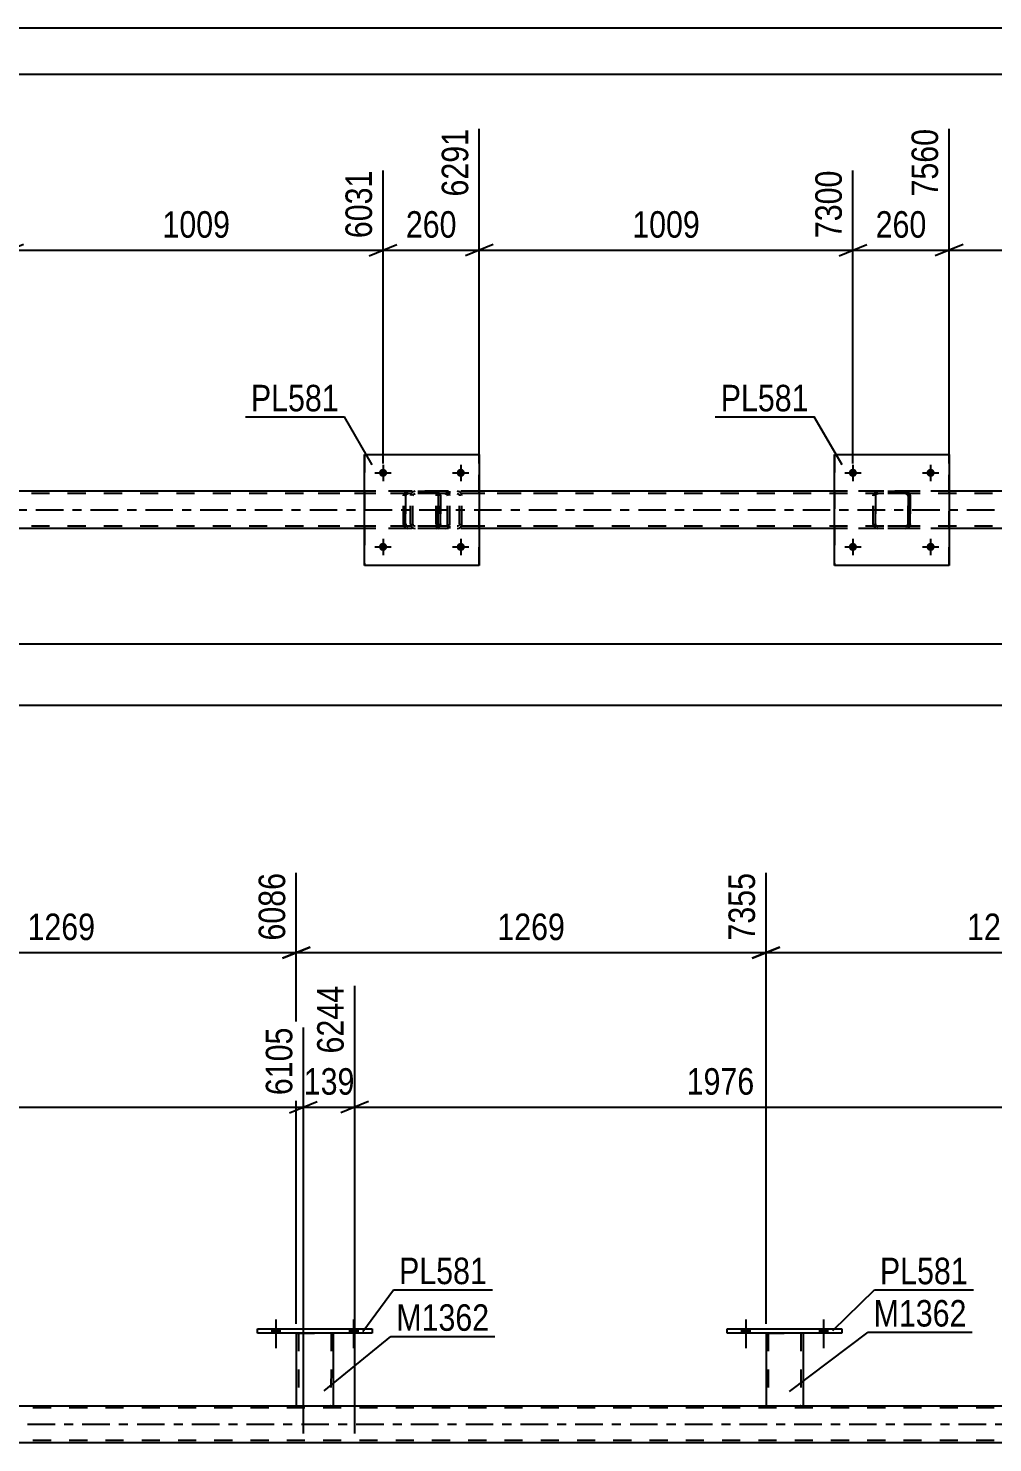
# Model space of a CAD drawing. Header units: millimetres. Extents: x 0 to 841, y 0 to 594.
# Drawn here: x 279.8 to 384, y 441.2 to 594 of the extents above; entities that cross this region are included whole.
import ezdxf

# ---------------------------------------------------------------- set-up
doc = ezdxf.new("R2010")
doc.units = ezdxf.units.MM
doc.linetypes.add('DXK_LINE_DOT2', pattern=[3.9198, 1.9599, -1.9599])
doc.linetypes.add('DXK_LINE_DOT3', pattern=[5.9187, 2.979, -0.9799, 0.9799, -0.9799])
doc.styles.add('Arial Narrow', font='ARIALN.TTF', dxfattribs={"height": 0.2})

# ---------------------------------------------------------------- blocks, each defined once
blk = doc.blocks.new('Unknown-122573578-1135 - 10973')
at = {"color": 5, "linetype": 'Continuous'}
for p, q in [((841, 594), (0, 594)), ((836, 589), (5, 589))]:
    blk.add_line(p, q, dxfattribs=at)
blk = doc.blocks.new('Part-122573578-2550 - 2500')
at = {"color": 7, "linetype": 'DXK_LINE_DOT2'}
for p, q in [((756.34, 543.98), (214.57, 543.98)), ((328.49, 543.98), (316.09, 543.98)), ((379.26, 543.98), (366.86, 543.98)), ((756.34, 543.74), (103.01, 543.74)), ((756.34, 540.22), (103.01, 540.22)), ((756.34, 539.98), (214.57, 539.98)), ((328.49, 539.98), (316.09, 539.98)), ((379.26, 539.98), (366.86, 539.98))]:
    blk.add_line(p, q, dxfattribs=at)
at = {"color": 2, "linetype": 'Continuous'}
for p, q in [((316.09, 543.98), (277.73, 543.98)), ((366.86, 543.98), (328.49, 543.98)), ((417.62, 543.98), (379.26, 543.98)), ((316.09, 539.98), (277.73, 539.98)), ((366.86, 539.98), (328.49, 539.98)), ((417.62, 539.98), (379.26, 539.98))]:
    blk.add_line(p, q, dxfattribs=at)
at = {"color": 7, "linetype": 'DXK_LINE_DOT3'}
blk.add_line((103.01, 541.98), (756.34, 541.98), dxfattribs=at)
blk = doc.blocks.new('Bolt-122573578-2580 - 2500')
at = {"linetype": 'Continuous'}
for points in [[(317.65, 545.97), (317.66, 546.07), (317.69, 546.15), (317.73, 546.23), (317.79, 546.3), (317.87, 546.36), (317.95, 546.39), (318.04, 546.41), (318.13, 546.41), (318.22, 546.39), (318.31, 546.36), (318.38, 546.3), (318.44, 546.23), (318.49, 546.15), (318.52, 546.07), (318.53, 545.97), (318.52, 545.88), (318.49, 545.8), (318.44, 545.72), (318.38, 545.65), (318.31, 545.59), (318.22, 545.56), (318.13, 545.54), (318.04, 545.54), (317.95, 545.56), (317.87, 545.59), (317.79, 545.65), (317.73, 545.72), (317.69, 545.8), (317.66, 545.88)], [(326.05, 545.97), (326.06, 546.07), (326.09, 546.15), (326.13, 546.23), (326.19, 546.3), (326.27, 546.36), (326.35, 546.39), (326.44, 546.41), (326.53, 546.41), (326.62, 546.39), (326.71, 546.36), (326.78, 546.3), (326.84, 546.23), (326.89, 546.15), (326.92, 546.07), (326.93, 545.97), (326.92, 545.88), (326.89, 545.8), (326.84, 545.72), (326.78, 545.65), (326.71, 545.59), (326.62, 545.56), (326.53, 545.54), (326.44, 545.54), (326.35, 545.56), (326.27, 545.59), (326.19, 545.65), (326.13, 545.72), (326.09, 545.8), (326.06, 545.88)]]:
    blk.add_hatch(color=1, dxfattribs=at).paths.add_polyline_path(points)
at = {"color": 1, "linetype": 'Continuous'}
for p, q in [((317.21, 545.97), (318.97, 545.97)), ((318.09, 546.85), (318.09, 545.09)), ((325.61, 545.97), (327.37, 545.97)), ((326.49, 546.85), (326.49, 545.09))]:
    blk.add_line(p, q, dxfattribs=at)
blk = doc.blocks.new('Bolt-122573578-2581 - 2500')
at = {"linetype": 'Continuous'}
for points in [[(317.65, 537.97), (317.66, 538.07), (317.69, 538.15), (317.73, 538.23), (317.79, 538.3), (317.87, 538.36), (317.95, 538.39), (318.04, 538.41), (318.13, 538.41), (318.22, 538.39), (318.31, 538.36), (318.38, 538.3), (318.44, 538.23), (318.49, 538.15), (318.52, 538.07), (318.53, 537.97), (318.52, 537.88), (318.49, 537.8), (318.44, 537.72), (318.38, 537.65), (318.31, 537.59), (318.22, 537.56), (318.13, 537.54), (318.04, 537.54), (317.95, 537.56), (317.87, 537.59), (317.79, 537.65), (317.73, 537.72), (317.69, 537.8), (317.66, 537.88)], [(326.05, 537.97), (326.06, 538.07), (326.09, 538.15), (326.13, 538.23), (326.19, 538.3), (326.27, 538.36), (326.35, 538.39), (326.44, 538.41), (326.53, 538.41), (326.62, 538.39), (326.71, 538.36), (326.78, 538.3), (326.84, 538.23), (326.89, 538.15), (326.92, 538.07), (326.93, 537.97), (326.92, 537.88), (326.89, 537.8), (326.84, 537.72), (326.78, 537.65), (326.71, 537.59), (326.62, 537.56), (326.53, 537.54), (326.44, 537.54), (326.35, 537.56), (326.27, 537.59), (326.19, 537.65), (326.13, 537.72), (326.09, 537.8), (326.06, 537.88)]]:
    blk.add_hatch(color=1, dxfattribs=at).paths.add_polyline_path(points)
at = {"color": 1, "linetype": 'Continuous'}
for p, q in [((317.21, 537.97), (318.97, 537.97)), ((318.09, 538.85), (318.09, 537.09)), ((325.61, 537.97), (327.37, 537.97)), ((326.49, 538.85), (326.49, 537.09))]:
    blk.add_line(p, q, dxfattribs=at)
blk = doc.blocks.new('Bolt-122573578-2596 - 2500')
at = {"linetype": 'Continuous'}
for points in [[(368.42, 545.97), (368.43, 546.07), (368.46, 546.15), (368.5, 546.23), (368.56, 546.3), (368.64, 546.36), (368.72, 546.39), (368.81, 546.41), (368.9, 546.41), (368.99, 546.39), (369.08, 546.36), (369.15, 546.3), (369.21, 546.23), (369.26, 546.15), (369.29, 546.07), (369.3, 545.97), (369.29, 545.88), (369.26, 545.8), (369.21, 545.72), (369.15, 545.65), (369.08, 545.59), (368.99, 545.56), (368.9, 545.54), (368.81, 545.54), (368.72, 545.56), (368.64, 545.59), (368.56, 545.65), (368.5, 545.72), (368.46, 545.8), (368.43, 545.88)], [(376.82, 545.97), (376.83, 546.07), (376.86, 546.15), (376.9, 546.23), (376.96, 546.3), (377.04, 546.36), (377.12, 546.39), (377.21, 546.41), (377.3, 546.41), (377.39, 546.39), (377.48, 546.36), (377.55, 546.3), (377.61, 546.23), (377.66, 546.15), (377.69, 546.07), (377.7, 545.97), (377.69, 545.88), (377.66, 545.8), (377.61, 545.72), (377.55, 545.65), (377.48, 545.59), (377.39, 545.56), (377.3, 545.54), (377.21, 545.54), (377.12, 545.56), (377.04, 545.59), (376.96, 545.65), (376.9, 545.72), (376.86, 545.8), (376.83, 545.88)]]:
    blk.add_hatch(color=1, dxfattribs=at).paths.add_polyline_path(points)
at = {"color": 1, "linetype": 'Continuous'}
for p, q in [((367.98, 545.97), (369.74, 545.97)), ((368.86, 546.85), (368.86, 545.09)), ((376.38, 545.97), (378.14, 545.97)), ((377.26, 546.85), (377.26, 545.09))]:
    blk.add_line(p, q, dxfattribs=at)
blk = doc.blocks.new('Bolt-122573578-2597 - 2500')
at = {"linetype": 'Continuous'}
for points in [[(368.42, 537.97), (368.43, 538.07), (368.46, 538.15), (368.5, 538.23), (368.56, 538.3), (368.64, 538.36), (368.72, 538.39), (368.81, 538.41), (368.9, 538.41), (368.99, 538.39), (369.08, 538.36), (369.15, 538.3), (369.21, 538.23), (369.26, 538.15), (369.29, 538.07), (369.3, 537.97), (369.29, 537.88), (369.26, 537.8), (369.21, 537.72), (369.15, 537.65), (369.08, 537.59), (368.99, 537.56), (368.9, 537.54), (368.81, 537.54), (368.72, 537.56), (368.64, 537.59), (368.56, 537.65), (368.5, 537.72), (368.46, 537.8), (368.43, 537.88)], [(376.82, 537.97), (376.83, 538.07), (376.86, 538.15), (376.9, 538.23), (376.96, 538.3), (377.04, 538.36), (377.12, 538.39), (377.21, 538.41), (377.3, 538.41), (377.39, 538.39), (377.48, 538.36), (377.55, 538.3), (377.61, 538.23), (377.66, 538.15), (377.69, 538.07), (377.7, 537.97), (377.69, 537.88), (377.66, 537.8), (377.61, 537.72), (377.55, 537.65), (377.48, 537.59), (377.39, 537.56), (377.3, 537.54), (377.21, 537.54), (377.12, 537.56), (377.04, 537.59), (376.96, 537.65), (376.9, 537.72), (376.86, 537.8), (376.83, 537.88)]]:
    blk.add_hatch(color=1, dxfattribs=at).paths.add_polyline_path(points)
at = {"color": 1, "linetype": 'Continuous'}
for p, q in [((367.98, 537.97), (369.74, 537.97)), ((368.86, 538.85), (368.86, 537.09)), ((376.38, 537.97), (378.14, 537.97)), ((377.26, 538.85), (377.26, 537.09))]:
    blk.add_line(p, q, dxfattribs=at)
blk = doc.blocks.new('Part-122573578-2626 - 2500')
at = {"color": 2, "linetype": 'Continuous'}
for p, q in [((316.09, 535.97), (316.09, 547.97)), ((316.09, 547.97), (316.09, 547.97)), ((316.09, 547.97), (328.49, 547.97)), ((328.49, 547.97), (328.49, 535.97)), ((316.09, 535.97), (316.09, 535.97)), ((328.49, 535.97), (316.09, 535.97))]:
    blk.add_line(p, q, dxfattribs=at)
at = {"color": 7, "linetype": 'DXK_LINE_DOT2'}
for p, q in [((316.09, 547.97), (316.09, 535.97)), ((316.09, 547.97), (316.09, 547.97)), ((328.49, 535.97), (328.49, 547.97)), ((316.09, 535.97), (316.09, 535.97))]:
    blk.add_line(p, q, dxfattribs=at)
blk = doc.blocks.new('Part-122573578-2627 - 2500')
at = {"color": 7, "linetype": 'DXK_LINE_DOT2'}
for p, q in [((320.58, 543.94), (320.77, 543.97)), ((320.77, 543.97), (320.58, 543.94)), ((323.81, 543.97), (320.77, 543.97)), ((323.81, 543.97), (323.99, 543.94)), ((323.99, 543.94), (323.81, 543.97)), ((320.29, 543.49), (320.32, 543.68)), ((320.33, 543.68), (320.29, 543.49)), ((320.29, 540.45), (320.29, 543.49)), ((320.29, 543.49), (320.29, 543.49)), ((320.29, 540.45), (320.29, 543.49)), ((320.53, 543.49), (320.55, 543.59)), ((320.55, 543.59), (320.53, 543.49)), ((320.53, 540.45), (320.53, 543.49)), ((320.53, 543.49), (320.53, 543.49)), ((320.53, 543.49), (320.53, 540.45)), ((320.55, 543.59), (320.6, 543.66)), ((320.6, 543.66), (320.55, 543.59)), ((320.58, 543.94), (320.58, 543.94)), ((320.6, 543.66), (320.68, 543.72)), ((320.68, 543.72), (320.6, 543.66)), ((320.68, 543.72), (320.77, 543.73)), ((320.77, 543.73), (320.68, 543.72)), ((323.81, 543.73), (320.77, 543.73)), ((323.81, 543.73), (323.9, 543.72)), ((323.9, 543.72), (323.81, 543.73)), ((323.9, 543.72), (323.9, 543.72)), ((323.9, 543.72), (323.98, 543.66)), ((323.98, 543.66), (323.9, 543.72)), ((323.98, 543.66), (324.03, 543.59)), ((324.03, 543.59), (323.98, 543.66)), ((324.03, 543.59), (324.05, 543.49)), ((324.05, 543.49), (324.03, 543.59)), ((324.05, 540.45), (324.05, 543.49)), ((324.05, 543.49), (324.05, 543.49)), ((324.05, 543.49), (324.05, 540.45)), ((324.25, 543.68), (324.29, 543.49)), ((324.29, 543.49), (324.25, 543.68)), ((324.29, 540.45), (324.29, 543.49)), ((324.29, 543.49), (324.29, 543.49)), ((324.29, 543.49), (324.29, 540.45)), ((320.29, 540.45), (320.29, 540.45)), ((320.32, 540.27), (320.29, 540.45)), ((320.29, 540.45), (320.33, 540.27)), ((320.53, 540.45), (320.53, 540.45)), ((320.55, 540.36), (320.53, 540.45)), ((320.53, 540.45), (320.55, 540.36)), ((320.6, 540.28), (320.55, 540.36)), ((320.55, 540.36), (320.6, 540.28)), ((320.58, 540.01), (320.58, 540.01)), ((320.77, 539.97), (320.58, 540.01)), ((320.58, 540.01), (320.77, 539.97)), ((320.68, 540.23), (320.6, 540.28)), ((320.6, 540.28), (320.68, 540.23)), ((320.77, 540.21), (320.68, 540.23)), ((320.68, 540.23), (320.77, 540.21)), ((323.81, 540.21), (320.77, 540.21)), ((323.81, 539.97), (320.77, 539.97)), ((323.9, 540.23), (323.81, 540.21)), ((323.81, 540.21), (323.9, 540.23)), ((323.99, 540.01), (323.81, 539.97)), ((323.81, 539.97), (323.99, 540.01)), ((323.98, 540.28), (323.9, 540.23)), ((323.9, 540.23), (323.98, 540.28)), ((323.9, 540.23), (323.9, 540.23)), ((324.03, 540.36), (323.98, 540.28)), ((323.98, 540.28), (324.03, 540.36)), ((324.05, 540.45), (324.03, 540.36)), ((324.03, 540.36), (324.05, 540.45)), ((324.05, 540.45), (324.05, 540.45)), ((324.29, 540.45), (324.25, 540.27)), ((324.25, 540.27), (324.29, 540.45)), ((324.29, 540.45), (324.29, 540.45))]:
    blk.add_line(p, q, dxfattribs=at)
at = {"color": 7, "linetype": 'DXK_LINE_DOT3'}
blk.add_line((322.29, 541.97), (322.29, 541.97), dxfattribs=at)
at = {"color": 7, "linetype": 'DXK_LINE_DOT2'}
for centre, start, end in [((320.77, 543.49), 112.5, 157.5), ((320.77, 543.49), 112.5, 157.5), ((323.81, 543.49), 22.5, 67.5), ((323.81, 543.49), 22.5, 67.5), ((320.77, 540.45), 202.5, 247.5), ((320.77, 540.45), 202.5, 247.5), ((323.81, 540.45), 292.5, 337.5), ((323.81, 540.45), 292.5, 337.5)]:
    blk.add_arc(centre, 0.48, start, end, dxfattribs=at)
blk = doc.blocks.new('Part-122573578-2674 - 2500')
at = {"color": 2, "linetype": 'Continuous'}
for p, q in [((366.86, 535.97), (366.86, 547.97)), ((366.86, 547.97), (366.86, 547.97)), ((366.86, 547.97), (379.26, 547.97)), ((379.26, 547.97), (379.26, 535.97)), ((366.86, 535.97), (366.86, 535.97)), ((379.26, 535.97), (366.86, 535.97))]:
    blk.add_line(p, q, dxfattribs=at)
at = {"color": 7, "linetype": 'DXK_LINE_DOT2'}
for p, q in [((366.86, 547.97), (366.86, 535.97)), ((366.86, 547.97), (366.86, 547.97)), ((379.26, 535.97), (379.26, 547.97)), ((366.86, 535.97), (366.86, 535.97))]:
    blk.add_line(p, q, dxfattribs=at)
blk = doc.blocks.new('Part-122573578-2675 - 2500')
at = {"color": 7, "linetype": 'DXK_LINE_DOT2'}
for p, q in [((371.35, 543.94), (371.54, 543.97)), ((371.54, 543.97), (371.35, 543.94)), ((374.58, 543.97), (371.54, 543.97)), ((374.58, 543.97), (374.76, 543.94)), ((374.76, 543.94), (374.58, 543.97)), ((371.06, 543.49), (371.09, 543.68)), ((371.09, 543.68), (371.06, 543.49)), ((371.06, 540.45), (371.06, 543.49)), ((371.06, 543.49), (371.06, 543.49)), ((371.06, 540.45), (371.06, 543.49)), ((371.3, 543.49), (371.32, 543.59)), ((371.32, 543.59), (371.3, 543.49)), ((371.3, 540.45), (371.3, 543.49)), ((371.3, 543.49), (371.3, 543.49)), ((371.3, 543.49), (371.3, 540.45)), ((371.32, 543.59), (371.37, 543.66)), ((371.37, 543.66), (371.32, 543.59)), ((371.35, 543.94), (371.35, 543.94)), ((371.37, 543.66), (371.45, 543.72)), ((371.45, 543.72), (371.37, 543.66)), ((371.45, 543.72), (371.54, 543.73)), ((371.54, 543.73), (371.45, 543.72)), ((374.58, 543.73), (371.54, 543.73)), ((374.58, 543.73), (374.67, 543.72)), ((374.67, 543.72), (374.58, 543.73)), ((374.67, 543.72), (374.67, 543.72)), ((374.67, 543.72), (374.75, 543.66)), ((374.75, 543.66), (374.67, 543.72)), ((374.75, 543.66), (374.8, 543.59)), ((374.8, 543.59), (374.75, 543.66)), ((374.8, 543.59), (374.82, 543.49)), ((374.82, 543.49), (374.8, 543.59)), ((374.82, 540.45), (374.82, 543.49)), ((374.82, 543.49), (374.82, 543.49)), ((374.82, 543.49), (374.82, 540.45)), ((375.02, 543.68), (375.06, 543.49)), ((375.06, 543.49), (375.02, 543.68)), ((375.06, 540.45), (375.06, 543.49)), ((375.06, 543.49), (375.06, 543.49)), ((375.06, 543.49), (375.06, 540.45)), ((371.06, 540.45), (371.06, 540.45)), ((371.09, 540.27), (371.06, 540.45)), ((371.06, 540.45), (371.09, 540.27)), ((371.3, 540.45), (371.3, 540.45)), ((371.32, 540.36), (371.3, 540.45)), ((371.3, 540.45), (371.32, 540.36)), ((371.37, 540.28), (371.32, 540.36)), ((371.32, 540.36), (371.37, 540.28)), ((371.35, 540.01), (371.35, 540.01)), ((371.54, 539.97), (371.35, 540.01)), ((371.35, 540.01), (371.54, 539.97)), ((371.45, 540.23), (371.37, 540.28)), ((371.37, 540.28), (371.45, 540.23)), ((371.54, 540.21), (371.45, 540.23)), ((371.45, 540.23), (371.54, 540.21)), ((374.58, 540.21), (371.54, 540.21)), ((374.58, 539.97), (371.54, 539.97)), ((374.67, 540.23), (374.58, 540.21)), ((374.58, 540.21), (374.67, 540.23)), ((374.76, 540.01), (374.58, 539.97)), ((374.58, 539.97), (374.76, 540.01)), ((374.75, 540.28), (374.67, 540.23)), ((374.67, 540.23), (374.75, 540.28)), ((374.67, 540.23), (374.67, 540.23)), ((374.8, 540.36), (374.75, 540.28)), ((374.75, 540.28), (374.8, 540.36)), ((374.82, 540.45), (374.8, 540.36)), ((374.8, 540.36), (374.82, 540.45)), ((374.82, 540.45), (374.82, 540.45)), ((375.06, 540.45), (375.02, 540.27)), ((375.02, 540.27), (375.06, 540.45)), ((375.06, 540.45), (375.06, 540.45))]:
    blk.add_line(p, q, dxfattribs=at)
at = {"color": 7, "linetype": 'DXK_LINE_DOT3'}
blk.add_line((373.06, 541.97), (373.06, 541.97), dxfattribs=at)
at = {"color": 7, "linetype": 'DXK_LINE_DOT2'}
for centre, start, end in [((371.54, 543.49), 112.5, 157.5), ((371.54, 543.49), 112.5, 157.5), ((374.58, 543.49), 22.5, 67.5), ((374.58, 543.49), 22.5, 67.5), ((371.54, 540.45), 202.5, 247.5), ((371.54, 540.45), 202.5, 247.5), ((374.58, 540.45), 292.5, 337.5), ((374.58, 540.45), 292.5, 337.5)]:
    blk.add_arc(centre, 0.48, start, end, dxfattribs=at)
blk = doc.blocks.new('Part-122573578-2692 - 2500')
at = {"color": 7, "linetype": 'DXK_LINE_DOT2'}
for p, q in [((324.07, 543.98), (323.97, 543.94)), ((336.29, 543.98), (324.07, 543.98)), ((325.29, 543.74), (325.29, 543.98)), ((326.3, 543.94), (326.11, 543.98)), ((323.83, 543.68), (323.81, 543.5)), ((323.81, 540.46), (323.81, 543.5)), ((323.88, 543.83), (323.83, 543.68)), ((323.97, 543.94), (323.88, 543.83)), ((323.94, 543.5), (323.95, 543.59)), ((323.94, 540.46), (323.94, 543.5)), ((323.95, 543.59), (323.98, 543.67)), ((323.98, 543.67), (324.02, 543.72)), ((324.02, 543.72), (324.07, 543.74)), ((336.29, 543.74), (324.07, 543.74)), ((326.11, 543.74), (326.21, 543.72)), ((326.21, 543.72), (326.29, 543.67)), ((326.29, 543.67), (326.34, 543.59)), ((326.34, 543.59), (326.36, 543.5)), ((326.36, 540.46), (326.36, 543.5)), ((326.61, 543.5), (326.58, 543.68)), ((326.61, 540.46), (326.61, 543.5)), ((323.81, 540.46), (323.83, 540.27)), ((323.83, 540.27), (323.88, 540.12)), ((323.88, 540.12), (323.97, 540.01)), ((323.95, 540.36), (323.94, 540.46)), ((323.98, 540.29), (323.95, 540.36)), ((323.97, 540.01), (324.07, 539.98)), ((324.02, 540.23), (323.98, 540.29)), ((324.07, 540.22), (324.02, 540.23)), ((336.29, 540.22), (324.07, 540.22)), ((336.29, 539.98), (324.07, 539.98)), ((325.29, 539.98), (325.29, 540.22)), ((326.21, 540.23), (326.11, 540.22)), ((326.11, 539.98), (326.3, 540.01)), ((326.29, 540.29), (326.21, 540.23)), ((326.34, 540.36), (326.29, 540.29)), ((326.36, 540.46), (326.34, 540.36)), ((326.58, 540.27), (326.61, 540.46))]:
    blk.add_line(p, q, dxfattribs=at)
for centre, start, end in [((326.13, 543.48), 23.9465, 68.8966), ((326.13, 540.47), 291.1034, 336.0535)]:
    blk.add_arc(centre, 0.493, start, end, dxfattribs=at)
blk = doc.blocks.new('Part-122573578-2705 - 2500')
at = {"color": 7, "linetype": 'DXK_LINE_DOT2'}
for p, q in [((324.79, 543.98), (310.72, 543.98)), ((321.57, 543.98), (321.38, 543.94)), ((324.98, 543.94), (324.79, 543.98)), ((324.79, 543.74), (310.72, 543.74)), ((321.1, 543.68), (321.06, 543.5)), ((321.06, 540.46), (321.06, 543.5)), ((321.32, 543.5), (321.34, 543.59)), ((321.32, 540.46), (321.32, 543.5)), ((321.34, 543.59), (321.39, 543.67)), ((321.39, 543.67), (321.48, 543.72)), ((321.48, 543.72), (321.57, 543.74)), ((324.79, 543.74), (324.88, 543.72)), ((324.88, 543.72), (324.97, 543.67)), ((324.97, 543.67), (325.02, 543.59)), ((325.02, 543.59), (325.04, 543.5)), ((325.04, 540.46), (325.04, 543.5)), ((325.3, 543.5), (325.26, 543.68)), ((325.3, 540.46), (325.3, 543.5)), ((324.79, 540.22), (310.72, 540.22)), ((324.79, 539.98), (310.72, 539.98)), ((321.06, 540.46), (321.1, 540.27)), ((321.34, 540.36), (321.32, 540.46)), ((321.39, 540.29), (321.34, 540.36)), ((321.38, 540.01), (321.57, 539.98)), ((321.48, 540.23), (321.39, 540.29)), ((321.57, 540.22), (321.48, 540.23)), ((324.88, 540.23), (324.79, 540.22)), ((324.79, 539.98), (324.98, 540.01)), ((324.97, 540.29), (324.88, 540.23)), ((325.02, 540.36), (324.97, 540.29)), ((325.04, 540.46), (325.02, 540.36)), ((325.26, 540.27), (325.3, 540.46))]:
    blk.add_line(p, q, dxfattribs=at)
for centre, start, end in [((321.55, 543.48), 110.9282, 155.8647), ((324.81, 543.48), 24.1353, 69.0718), ((321.55, 540.47), 204.1353, 249.0718), ((324.81, 540.47), 290.9282, 335.8647)]:
    blk.add_arc(centre, 0.495, start, end, dxfattribs=at)
blk = doc.blocks.new('Part-122573578-3309 - 3249')
at = {"color": 2, "linetype": 'Continuous'}
for p, q in [((90.27, 445.2), (744.75, 445.2)), ((732.52, 441.2), (229.11, 441.2))]:
    blk.add_line(p, q, dxfattribs=at)
at = {"color": 7, "linetype": 'DXK_LINE_DOT2'}
for p, q in [((744.75, 444.96), (90.27, 444.96)), ((744.75, 441.44), (90.27, 441.44))]:
    blk.add_line(p, q, dxfattribs=at)
at = {"color": 7, "linetype": 'DXK_LINE_DOT3'}
blk.add_line((90.27, 443.2), (744.75, 443.2), dxfattribs=at)
blk = doc.blocks.new('Bolt-122573578-3385 - 3249')
at = {"linetype": 'Continuous'}
for points in [[(306.07, 453.04), (306.95, 453.04), (306.95, 453.52), (306.07, 453.52)], [(314.47, 453.04), (315.35, 453.04), (315.35, 453.52), (314.47, 453.52)]]:
    blk.add_hatch(color=1, dxfattribs=at).paths.add_polyline_path(points)
at = {"color": 1, "linetype": 'Continuous'}
for p, q in [((306.51, 454.52), (306.51, 451.4)), ((314.91, 454.52), (314.91, 451.4)), ((306.07, 453.52), (306.07, 453.04)), ((306.95, 453.52), (306.95, 453.04)), ((314.47, 453.52), (314.47, 453.04)), ((315.35, 453.52), (315.35, 453.04))]:
    blk.add_line(p, q, dxfattribs=at)
blk = doc.blocks.new('Bolt-122573578-3716 - 3249')
at = {"linetype": 'Continuous'}
for points in [[(356.84, 453.04), (357.72, 453.04), (357.72, 453.52), (356.84, 453.52)], [(365.24, 453.04), (366.12, 453.04), (366.12, 453.52), (365.24, 453.52)]]:
    blk.add_hatch(color=1, dxfattribs=at).paths.add_polyline_path(points)
at = {"color": 1, "linetype": 'Continuous'}
for p, q in [((357.28, 454.52), (357.28, 451.4)), ((365.68, 454.52), (365.68, 451.4)), ((356.84, 453.52), (356.84, 453.04)), ((357.72, 453.52), (357.72, 453.04)), ((365.24, 453.52), (365.24, 453.04)), ((366.12, 453.52), (366.12, 453.04))]:
    blk.add_line(p, q, dxfattribs=at)
blk = doc.blocks.new('Part-122573578-3689 - 3249')
at = {"color": 2, "linetype": 'Continuous'}
for p, q in [((304.51, 453.52), (316.91, 453.52)), ((304.51, 453.04), (304.51, 453.52)), ((316.91, 453.04), (304.51, 453.04)), ((316.91, 453.52), (316.91, 453.04))]:
    blk.add_line(p, q, dxfattribs=at)
blk = doc.blocks.new('Part-122573578-3549 - 3249')
at = {"color": 2, "linetype": 'Continuous'}
for p, q in [((308.71, 453.04), (308.7, 445.2)), ((312.71, 453.04), (312.7, 445.2)), ((308.7, 445.2), (312.7, 445.2))]:
    blk.add_line(p, q, dxfattribs=at)
at = {"color": 7, "linetype": 'DXK_LINE_DOT2'}
for p, q in [((308.71, 453.04), (312.71, 453.04)), ((308.71, 453.04), (308.71, 453.04)), ((308.71, 453.04), (308.71, 453.04)), ((308.95, 453.04), (308.94, 445.2)), ((312.47, 453.04), (312.46, 445.2)), ((312.71, 453.04), (312.71, 453.04)), ((312.71, 453.04), (312.71, 453.04)), ((312.45, 445.2), (312.41, 445.2)), ((312.41, 445.2), (312.45, 445.2)), ((312.46, 445.2), (312.45, 445.2)), ((312.45, 445.2), (312.46, 445.2))]:
    blk.add_line(p, q, dxfattribs=at)
blk = doc.blocks.new('Bolt-122573578-3550 - 3249')
at = {"linetype": 'Continuous'}
for points in [[(306.07, 453.04), (306.95, 453.04), (306.95, 453.52), (306.07, 453.52)], [(314.47, 453.04), (315.35, 453.04), (315.35, 453.52), (314.47, 453.52)]]:
    blk.add_hatch(color=1, dxfattribs=at).paths.add_polyline_path(points)
at = {"color": 1, "linetype": 'Continuous'}
for p, q in [((306.51, 454.52), (306.51, 451.4)), ((314.91, 454.52), (314.91, 451.4)), ((306.07, 453.52), (306.07, 453.04)), ((306.95, 453.52), (306.95, 453.04)), ((314.47, 453.52), (314.47, 453.04)), ((315.35, 453.52), (315.35, 453.04))]:
    blk.add_line(p, q, dxfattribs=at)
blk = doc.blocks.new('Part-122573578-3659 - 3249')
at = {"color": 2, "linetype": 'Continuous'}
for p, q in [((359.48, 453.04), (359.47, 445.2)), ((363.48, 453.04), (363.47, 445.2)), ((359.47, 445.2), (363.47, 445.2))]:
    blk.add_line(p, q, dxfattribs=at)
at = {"color": 7, "linetype": 'DXK_LINE_DOT2'}
for p, q in [((359.48, 453.04), (363.48, 453.04)), ((359.48, 453.04), (359.48, 453.04)), ((359.48, 453.04), (359.48, 453.04)), ((359.72, 453.04), (359.71, 445.2)), ((363.24, 453.04), (363.23, 445.2)), ((363.48, 453.04), (363.48, 453.04)), ((363.48, 453.04), (363.48, 453.04)), ((363.22, 445.2), (363.18, 445.2)), ((363.18, 445.2), (363.22, 445.2)), ((363.23, 445.2), (363.22, 445.2)), ((363.22, 445.2), (363.23, 445.2))]:
    blk.add_line(p, q, dxfattribs=at)
blk = doc.blocks.new('Part-122573578-3664 - 3249')
at = {"color": 2, "linetype": 'Continuous'}
for p, q in [((355.28, 453.52), (367.68, 453.52)), ((355.28, 453.04), (355.28, 453.52)), ((367.68, 453.04), (355.28, 453.04)), ((367.68, 453.52), (367.68, 453.04))]:
    blk.add_line(p, q, dxfattribs=at)
blk = doc.blocks.new('Bolt-122573578-3715 - 3249')
at = {"linetype": 'Continuous'}
for points in [[(356.84, 453.04), (357.72, 453.04), (357.72, 453.52), (356.84, 453.52)], [(365.24, 453.04), (366.12, 453.04), (366.12, 453.52), (365.24, 453.52)]]:
    blk.add_hatch(color=1, dxfattribs=at).paths.add_polyline_path(points)
at = {"color": 1, "linetype": 'Continuous'}
for p, q in [((357.28, 454.52), (357.28, 451.4)), ((365.68, 454.52), (365.68, 451.4)), ((356.84, 453.52), (356.84, 453.04)), ((357.72, 453.52), (357.72, 453.04)), ((365.24, 453.52), (365.24, 453.04)), ((366.12, 453.52), (366.12, 453.04))]:
    blk.add_line(p, q, dxfattribs=at)
blk = doc.blocks.new('StraightDimension-122573578-2791 - 2500')
at = {"color": 7, "linetype": 'Continuous'}
blk.add_line((87.45, 520.86), (794.1, 520.86), dxfattribs=at)
blk = doc.blocks.new('StraightDimension-122573578-7338 - 2500')
at = {"color": 7, "linetype": 'Continuous'}
for p, q in [((379.26, 546.98), (379.26, 583.14)), ((419.62, 546.97), (419.62, 578.64)), ((380.76, 570.63), (377.76, 569.43)), ((379.26, 570.03), (419.62, 570.03)), ((418.12, 569.43), (421.12, 570.63))]:
    blk.add_line(p, q, dxfattribs=at)
at = {"color": 0, "linetype": 'Continuous'}
blk.add_wipeout([(419.02, 579.24), (414.82, 579.24), (414.82, 570.73), (419.02, 570.73)], dxfattribs=at)
at = {"color": 0}
blk.add_wipeout([(403.7, 570.78), (403.7, 574.98), (395.18, 574.98), (395.18, 570.78)], dxfattribs=at)
at = {"color": 3, "linetype": 'Continuous', "style": 'Arial Narrow'}
blk.add_text('8569', height=2.863, rotation=90.0002, dxfattribs=at).set_placement((418.42, 571.33))
at = {"color": 3, "style": 'Arial Narrow'}
blk.add_text('1009', height=2.863, dxfattribs=at).set_placement((395.78, 571.38))
blk = doc.blocks.new('StraightDimension-122573578-7339 - 2500')
at = {"color": 7, "linetype": 'Continuous'}
for p, q in [((379.26, 546.98), (379.26, 583.14)), ((368.86, 546.97), (368.86, 578.64)), ((367.36, 569.43), (370.36, 570.63)), ((368.86, 570.03), (379.26, 570.03)), ((380.76, 570.63), (377.76, 569.43))]:
    blk.add_line(p, q, dxfattribs=at)
at = {"color": 0}
blk.add_wipeout([(377.4, 570.78), (377.4, 574.98), (370.72, 574.98), (370.72, 570.78)], dxfattribs=at)
at = {"color": 3, "style": 'Arial Narrow'}
blk.add_text('260', height=2.863, dxfattribs=at).set_placement((371.32, 571.38))
at = {"color": 0, "linetype": 'Continuous'}
blk.add_wipeout([(378.66, 583.74), (374.46, 583.74), (374.46, 575.23), (378.66, 575.23)], dxfattribs=at)
at = {"color": 3, "linetype": 'Continuous', "style": 'Arial Narrow'}
blk.add_text('7560', height=2.863, rotation=90.0002, dxfattribs=at).set_placement((378.06, 575.83))
blk = doc.blocks.new('StraightDimension-122573578-7340 - 2500')
at = {"color": 7, "linetype": 'Continuous'}
for p, q in [((328.49, 546.98), (328.49, 583.14)), ((368.86, 546.97), (368.86, 578.64)), ((329.99, 570.63), (326.99, 569.43)), ((328.49, 570.03), (368.86, 570.03)), ((367.36, 569.43), (370.36, 570.63))]:
    blk.add_line(p, q, dxfattribs=at)
at = {"color": 0, "linetype": 'Continuous'}
blk.add_wipeout([(368.26, 579.24), (364.06, 579.24), (364.06, 570.73), (368.26, 570.73)], dxfattribs=at)
at = {"color": 0}
blk.add_wipeout([(352.93, 570.78), (352.93, 574.98), (344.42, 574.98), (344.42, 570.78)], dxfattribs=at)
at = {"color": 3, "linetype": 'Continuous', "style": 'Arial Narrow'}
blk.add_text('7300', height=2.863, rotation=90.0002, dxfattribs=at).set_placement((367.66, 571.33))
at = {"color": 3, "style": 'Arial Narrow'}
blk.add_text('1009', height=2.863, dxfattribs=at).set_placement((345.02, 571.38))
blk = doc.blocks.new('StraightDimension-122573578-7341 - 2500')
at = {"color": 7, "linetype": 'Continuous'}
for p, q in [((328.49, 546.98), (328.49, 583.14)), ((318.09, 546.97), (318.09, 578.64)), ((316.59, 569.43), (319.59, 570.63)), ((318.09, 570.03), (328.49, 570.03)), ((329.99, 570.63), (326.99, 569.43))]:
    blk.add_line(p, q, dxfattribs=at)
at = {"color": 0}
blk.add_wipeout([(326.63, 570.78), (326.63, 574.98), (319.95, 574.98), (319.95, 570.78)], dxfattribs=at)
at = {"color": 3, "style": 'Arial Narrow'}
blk.add_text('260', height=2.863, dxfattribs=at).set_placement((320.55, 571.38))
at = {"color": 0, "linetype": 'Continuous'}
blk.add_wipeout([(327.89, 583.74), (323.69, 583.74), (323.69, 575.23), (327.89, 575.23)], dxfattribs=at)
at = {"color": 3, "linetype": 'Continuous', "style": 'Arial Narrow'}
blk.add_text('6291', height=2.863, rotation=90.0002, dxfattribs=at).set_placement((327.29, 575.83))
blk = doc.blocks.new('StraightDimension-122573578-7342 - 2500')
at = {"color": 7, "linetype": 'Continuous'}
for p, q in [((277.73, 547.48), (277.73, 583.14)), ((318.09, 546.97), (318.09, 578.64)), ((279.23, 570.63), (276.23, 569.43)), ((277.73, 570.03), (318.09, 570.03)), ((316.59, 569.43), (319.59, 570.63))]:
    blk.add_line(p, q, dxfattribs=at)
at = {"color": 0, "linetype": 'Continuous'}
blk.add_wipeout([(317.49, 579.24), (313.29, 579.24), (313.29, 570.73), (317.49, 570.73)], dxfattribs=at)
at = {"color": 0}
blk.add_wipeout([(302.17, 570.78), (302.17, 574.98), (293.65, 574.98), (293.65, 570.78)], dxfattribs=at)
at = {"color": 3, "linetype": 'Continuous', "style": 'Arial Narrow'}
blk.add_text('6031', height=2.863, rotation=90.0002, dxfattribs=at).set_placement((316.89, 571.33))
at = {"color": 3, "style": 'Arial Narrow'}
blk.add_text('1009', height=2.863, dxfattribs=at).set_placement((294.25, 571.38))
blk = doc.blocks.new('StraightDimension-122573578-7714 - 2500')
at = {"color": 7, "linetype": 'Continuous'}
blk.add_line((88.09, 527.5), (793.46, 527.5), dxfattribs=at)
blk = doc.blocks.new('StraightDimension-122573578-10281 - 3249')
at = {"color": 7, "linetype": 'Continuous'}
for p, q in [((315.03, 442.2), (315.03, 490.57)), ((309.48, 442.2), (309.48, 486.07)), ((307.98, 476.85), (310.98, 478.05)), ((309.48, 477.45), (315.03, 477.45)), ((316.53, 478.05), (313.53, 476.85))]:
    blk.add_line(p, q, dxfattribs=at)
at = {"color": 0}
blk.add_wipeout([(315.6, 478.2), (315.6, 482.4), (308.92, 482.4), (308.92, 478.2)], dxfattribs=at)
at = {"color": 3, "style": 'Arial Narrow'}
blk.add_text('139', height=2.863, dxfattribs=at).set_placement((309.52, 478.8))
at = {"color": 0, "linetype": 'Continuous'}
blk.add_wipeout([(314.43, 491.17), (310.23, 491.17), (310.23, 482.65), (314.43, 482.65)], dxfattribs=at)
at = {"color": 3, "linetype": 'Continuous', "style": 'Arial Narrow'}
blk.add_text('6244', height=2.863, rotation=90.0002, dxfattribs=at).set_placement((313.83, 483.25))
blk = doc.blocks.new('StraightDimension-122573578-4182 - 3249')
at = {"color": 7, "linetype": 'Continuous'}
for p, q in [((359.48, 454.04), (359.48, 502.76)), ((410.24, 454.04), (410.24, 502.76)), ((360.98, 494.75), (357.98, 493.55)), ((359.48, 494.15), (410.24, 494.15)), ((408.74, 493.55), (411.74, 494.75))]:
    blk.add_line(p, q, dxfattribs=at)
at = {"color": 0, "linetype": 'Continuous'}
blk.add_wipeout([(409.64, 503.36), (405.44, 503.36), (405.44, 494.85), (409.64, 494.85)], dxfattribs=at)
at = {"color": 0}
blk.add_wipeout([(389.11, 494.9), (389.11, 499.1), (380.6, 499.1), (380.6, 494.9)], dxfattribs=at)
at = {"color": 3, "linetype": 'Continuous', "style": 'Arial Narrow'}
blk.add_text('8624', height=2.863, rotation=90.0002, dxfattribs=at).set_placement((409.04, 495.45))
at = {"color": 3, "style": 'Arial Narrow'}
blk.add_text('1269', height=2.863, dxfattribs=at).set_placement((381.2, 495.5))
blk = doc.blocks.new('StraightDimension-122573578-4192 - 3249')
at = {"color": 7, "linetype": 'Continuous'}
for p, q in [((308.71, 454.04), (308.71, 502.76)), ((359.48, 454.04), (359.48, 502.76)), ((310.21, 494.75), (307.21, 493.55)), ((308.71, 494.15), (359.48, 494.15)), ((357.98, 493.55), (360.98, 494.75))]:
    blk.add_line(p, q, dxfattribs=at)
at = {"color": 0, "linetype": 'Continuous'}
blk.add_wipeout([(358.88, 503.36), (354.68, 503.36), (354.68, 494.85), (358.88, 494.85)], dxfattribs=at)
at = {"color": 0}
blk.add_wipeout([(338.35, 494.9), (338.35, 499.1), (329.84, 499.1), (329.84, 494.9)], dxfattribs=at)
at = {"color": 3, "linetype": 'Continuous', "style": 'Arial Narrow'}
blk.add_text('7355', height=2.863, rotation=90.0002, dxfattribs=at).set_placement((358.28, 495.45))
at = {"color": 3, "style": 'Arial Narrow'}
blk.add_text('1269', height=2.863, dxfattribs=at).set_placement((330.44, 495.5))
blk = doc.blocks.new('StraightDimension-122573578-4202 - 3249')
at = {"color": 7, "linetype": 'Continuous'}
for p, q in [((257.95, 454.04), (257.95, 502.76)), ((308.71, 454.04), (308.71, 502.76)), ((259.45, 494.75), (256.45, 493.55)), ((257.95, 494.15), (308.71, 494.15)), ((307.21, 493.55), (310.21, 494.75))]:
    blk.add_line(p, q, dxfattribs=at)
at = {"color": 0, "linetype": 'Continuous'}
blk.add_wipeout([(308.11, 503.36), (303.91, 503.36), (303.91, 494.85), (308.11, 494.85)], dxfattribs=at)
at = {"color": 0}
blk.add_wipeout([(287.58, 494.9), (287.58, 499.1), (279.07, 499.1), (279.07, 494.9)], dxfattribs=at)
at = {"color": 3, "linetype": 'Continuous', "style": 'Arial Narrow'}
blk.add_text('6086', height=2.863, rotation=90.0002, dxfattribs=at).set_placement((307.51, 495.45))
at = {"color": 3, "style": 'Arial Narrow'}
blk.add_text('1269', height=2.863, dxfattribs=at).set_placement((279.67, 495.5))
blk = doc.blocks.new('StraightDimension-122573578-10280 - 3249')
at = {"color": 7, "linetype": 'Continuous'}
for p, q in [((315.03, 442.2), (315.03, 490.57)), ((394.09, 442.2), (394.09, 486.07)), ((316.53, 478.05), (313.53, 476.85)), ((315.03, 477.45), (394.09, 477.45)), ((392.59, 476.85), (395.59, 478.05))]:
    blk.add_line(p, q, dxfattribs=at)
at = {"color": 0, "linetype": 'Continuous'}
blk.add_wipeout([(393.49, 486.67), (389.29, 486.67), (389.29, 478.15), (393.49, 478.15)], dxfattribs=at)
at = {"color": 0}
blk.add_wipeout([(358.82, 478.2), (358.82, 482.4), (350.3, 482.4), (350.3, 478.2)], dxfattribs=at)
at = {"color": 3, "linetype": 'Continuous', "style": 'Arial Narrow'}
blk.add_text('8220', height=2.863, rotation=90.0002, dxfattribs=at).set_placement((392.89, 478.75))
at = {"color": 3, "style": 'Arial Narrow'}
blk.add_text('1976', height=2.863, dxfattribs=at).set_placement((350.9, 478.8))
blk = doc.blocks.new('StraightDimension-122573578-10282 - 3249')
at = {"color": 7, "linetype": 'Continuous'}
for p, q in [((230.43, 442.2), (230.43, 490.57)), ((309.48, 442.2), (309.48, 486.07)), ((231.93, 478.05), (228.93, 476.85)), ((230.43, 477.45), (309.48, 477.45)), ((307.98, 476.85), (310.98, 478.05))]:
    blk.add_line(p, q, dxfattribs=at)
at = {"color": 0, "linetype": 'Continuous'}
blk.add_wipeout([(308.88, 486.67), (304.68, 486.67), (304.68, 478.15), (308.88, 478.15)], dxfattribs=at)
at = {"color": 0}
blk.add_wipeout([(274.21, 478.2), (274.21, 482.4), (265.7, 482.4), (265.7, 478.2)], dxfattribs=at)
at = {"color": 3, "linetype": 'Continuous', "style": 'Arial Narrow'}
blk.add_text('6105', height=2.863, rotation=90.0002, dxfattribs=at).set_placement((308.28, 478.75))
at = {"color": 3, "style": 'Arial Narrow'}
blk.add_text('1976', height=2.863, dxfattribs=at).set_placement((266.3, 478.8))
blk = doc.blocks.new('Mark-122573578-2622 - 2500')
at = {"color": 0}
blk.add_wipeout([(313.32, 552.62), (313.32, 555.62), (303.81, 555.62), (303.81, 552.62)], dxfattribs=at)
blk.add_wipeout([(313.32, 552.62), (313.32, 555.62), (303.81, 555.62), (303.81, 552.62)], dxfattribs=at)
at = {"color": 30, "linetype": 'Continuous'}
for p in [(303.21, 552.02), (316.92, 546.83)]:
    blk.add_line(p, (313.92, 552.02), dxfattribs=at)
at = {"color": 3, "style": 'Arial Narrow'}
blk.add_text('PL581', height=2.863, dxfattribs=at).set_placement((303.81, 552.62))
blk = doc.blocks.new('Mark-122573578-2670 - 2500')
at = {"color": 0}
blk.add_wipeout([(364.09, 552.62), (364.09, 555.62), (354.58, 555.62), (354.58, 552.62)], dxfattribs=at)
blk.add_wipeout([(364.09, 552.62), (364.09, 555.62), (354.58, 555.62), (354.58, 552.62)], dxfattribs=at)
at = {"color": 30, "linetype": 'Continuous'}
for p in [(353.98, 552.02), (367.69, 546.83)]:
    blk.add_line(p, (364.69, 552.02), dxfattribs=at)
at = {"color": 3, "style": 'Arial Narrow'}
blk.add_text('PL581', height=2.863, dxfattribs=at).set_placement((354.58, 552.62))
blk = doc.blocks.new('Mark-122573578-3545 - 3249')
at = {"color": 0}
blk.add_wipeout([(329.57, 453.29), (329.57, 456.29), (319.52, 456.29), (319.52, 453.29)], dxfattribs=at)
blk.add_wipeout([(329.57, 453.29), (329.57, 456.29), (319.52, 456.29), (319.52, 453.29)], dxfattribs=at)
at = {"color": 30, "linetype": 'Continuous'}
for p, q in [((311.74, 446.79), (318.92, 452.69)), ((318.92, 452.69), (330.17, 452.69))]:
    blk.add_line(p, q, dxfattribs=at)
at = {"color": 3, "style": 'Arial Narrow'}
blk.add_text('M1362', height=2.863, dxfattribs=at).set_placement((319.52, 453.29))
blk = doc.blocks.new('Mark-122573578-3655 - 3249')
at = {"color": 0}
blk.add_wipeout([(381.16, 453.75), (381.16, 456.75), (371.1, 456.75), (371.1, 453.75)], dxfattribs=at)
blk.add_wipeout([(381.16, 453.75), (381.16, 456.75), (371.1, 456.75), (371.1, 453.75)], dxfattribs=at)
at = {"color": 30, "linetype": 'Continuous'}
for p, q in [((362, 446.72), (370.5, 453.15)), ((370.5, 453.15), (381.76, 453.15))]:
    blk.add_line(p, q, dxfattribs=at)
at = {"color": 3, "style": 'Arial Narrow'}
blk.add_text('M1362', height=2.863, dxfattribs=at).set_placement((371.1, 453.75))
blk = doc.blocks.new('Mark-122573578-3660 - 3249')
at = {"color": 0}
blk.add_wipeout([(381.29, 458.32), (381.29, 461.32), (371.78, 461.32), (371.78, 458.32)], dxfattribs=at)
blk.add_wipeout([(381.29, 458.32), (381.29, 461.32), (371.78, 461.32), (371.78, 458.32)], dxfattribs=at)
at = {"color": 30, "linetype": 'Continuous'}
for p, q in [((366.69, 453.32), (371.18, 457.72)), ((371.18, 457.72), (381.89, 457.72))]:
    blk.add_line(p, q, dxfattribs=at)
at = {"color": 3, "style": 'Arial Narrow'}
blk.add_text('PL581', height=2.863, dxfattribs=at).set_placement((371.78, 458.32))
blk = doc.blocks.new('Mark-122573578-3685 - 3249')
at = {"color": 0}
blk.add_wipeout([(329.33, 458.33), (329.33, 461.33), (319.82, 461.33), (319.82, 458.33)], dxfattribs=at)
blk.add_wipeout([(329.33, 458.33), (329.33, 461.33), (319.82, 461.33), (319.82, 458.33)], dxfattribs=at)
at = {"color": 30, "linetype": 'Continuous'}
for p, q in [((315.9, 453.23), (319.22, 457.73)), ((319.22, 457.73), (329.93, 457.73))]:
    blk.add_line(p, q, dxfattribs=at)
at = {"color": 3, "style": 'Arial Narrow'}
blk.add_text('PL581', height=2.863, dxfattribs=at).set_placement((319.82, 458.33))

msp = doc.modelspace()

# ---------------------------------------------------------------- block references
for name in ['Unknown-122573578-1135 - 10973', 'Part-122573578-2626 - 2500', 'Part-122573578-2674 - 2500', 'Part-122573578-2550 - 2500', 'Bolt-122573578-2580 - 2500', 'Bolt-122573578-2596 - 2500', 'Part-122573578-2705 - 2500', 'Part-122573578-2627 - 2500', 'Part-122573578-2692 - 2500', 'Part-122573578-2675 - 2500', 'Bolt-122573578-2581 - 2500', 'Bolt-122573578-2597 - 2500', 'Bolt-122573578-3385 - 3249', 'Bolt-122573578-3550 - 3249', 'Bolt-122573578-3716 - 3249', 'Bolt-122573578-3715 - 3249', 'Part-122573578-3689 - 3249', 'Part-122573578-3549 - 3249', 'Part-122573578-3664 - 3249', 'Part-122573578-3659 - 3249', 'Part-122573578-3309 - 3249']:
    msp.add_blockref(name, (0, 0))

# ---------------------------------------------------------------- next in the draw order: block references
for name in ['StraightDimension-122573578-7338 - 2500', 'StraightDimension-122573578-2791 - 2500', 'StraightDimension-122573578-4182 - 3249', 'StraightDimension-122573578-10281 - 3249']:
    msp.add_blockref(name, (0, 0))

# ---------------------------------------------------------------- next in the draw order: block references
for name in ['StraightDimension-122573578-7339 - 2500', 'StraightDimension-122573578-7714 - 2500', 'StraightDimension-122573578-4192 - 3249']:
    msp.add_blockref(name, (0, 0))

# ---------------------------------------------------------------- next in the draw order: block references
for name in ['StraightDimension-122573578-7340 - 2500', 'StraightDimension-122573578-4202 - 3249', 'StraightDimension-122573578-10280 - 3249']:
    msp.add_blockref(name, (0, 0))

# ---------------------------------------------------------------- next in the draw order: block references
for name in ['StraightDimension-122573578-7341 - 2500', 'Mark-122573578-2670 - 2500', 'StraightDimension-122573578-10282 - 3249', 'Mark-122573578-3655 - 3249']:
    msp.add_blockref(name, (0, 0))

# ---------------------------------------------------------------- next in the draw order: block references
for name in ['StraightDimension-122573578-7342 - 2500', 'Mark-122573578-3660 - 3249', 'Mark-122573578-3545 - 3249']:
    msp.add_blockref(name, (0, 0))

# ---------------------------------------------------------------- next in the draw order: block references
for name in ['Mark-122573578-2622 - 2500', 'Mark-122573578-3685 - 3249']:
    msp.add_blockref(name, (0, 0))

doc.saveas('drawing.dxf')
